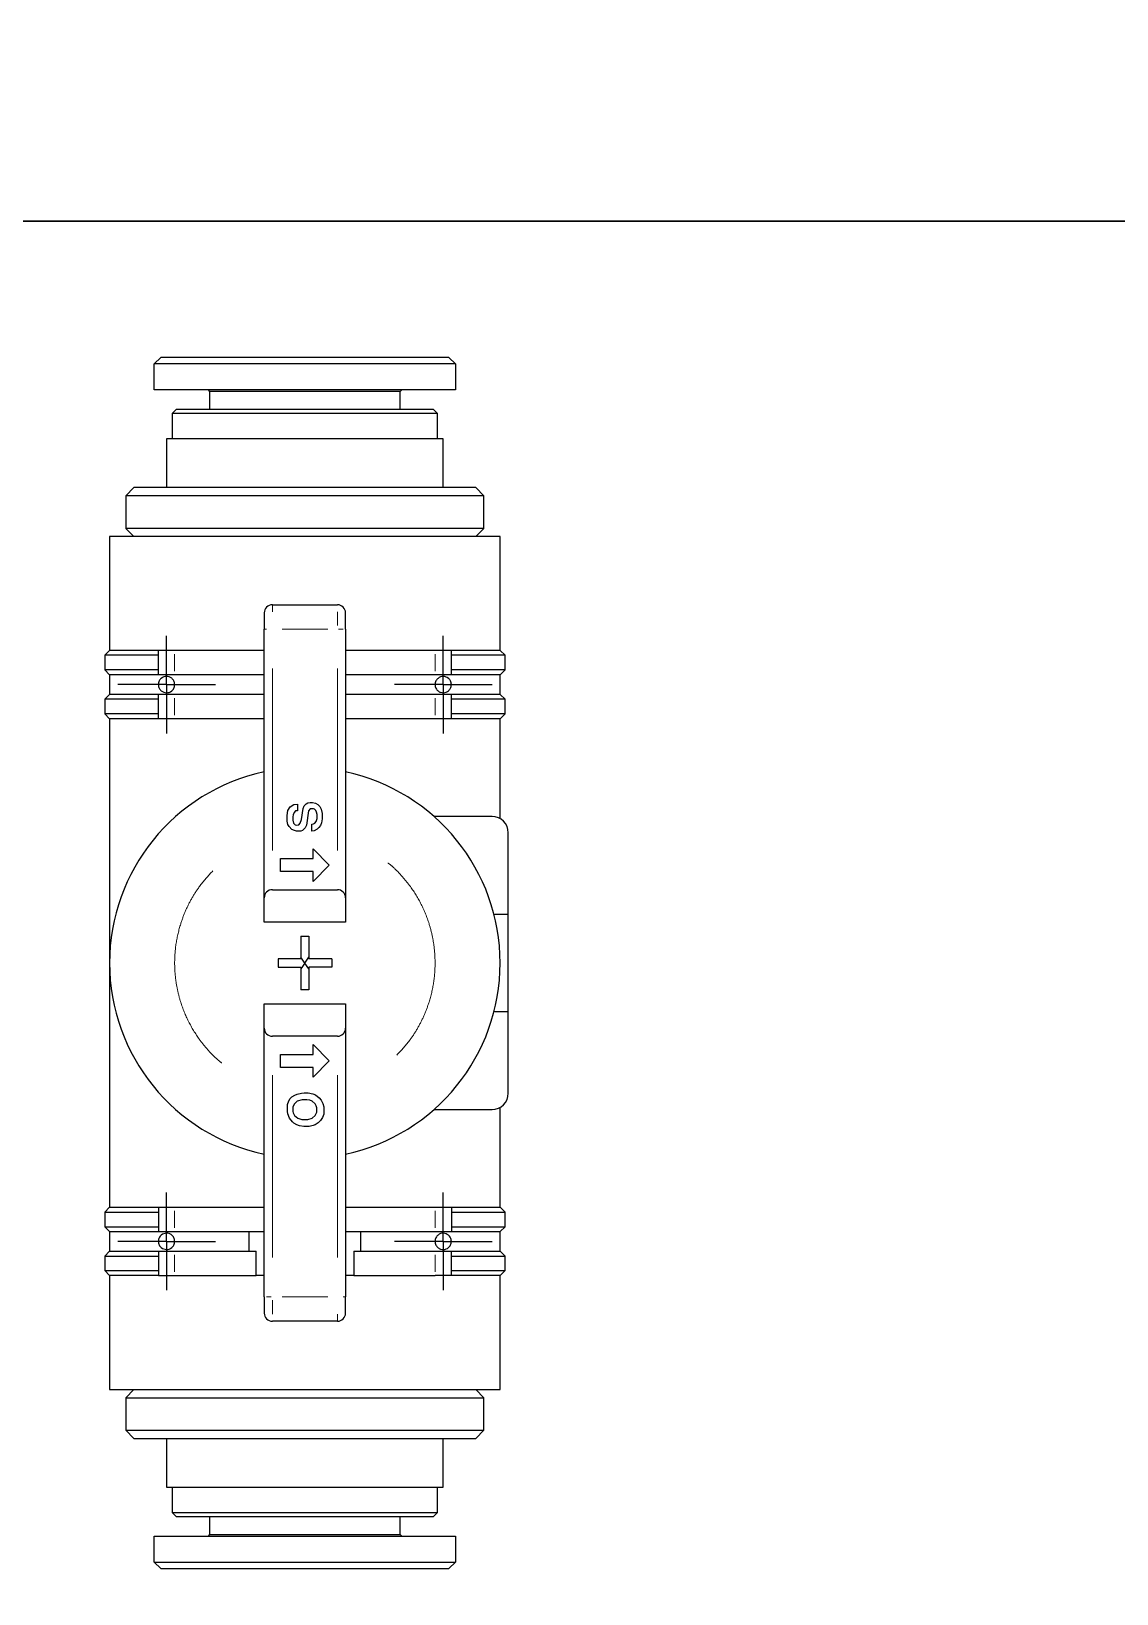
# Model space of a CAD drawing. Header units: millimetres. Extents: x 747 to 1883, y 1260 to 2217.
# Drawn here: x 843.03 to 855.26, y 1615.83 to 1633.42 of the extents above; entities that cross this region are included whole.
import ezdxf

# ---------------------------------------------------------------- set-up
doc = ezdxf.new("R2010")
doc.units = ezdxf.units.MM
doc.linetypes.add('PHANTOM', pattern=[12.7, 6.35, -1.27, 1.27, -1.27, 1.27, -1.27])
doc.layers.add('FORMAT', color=7, linetype='Continuous')

# ---------------------------------------------------------------- blocks, each defined once
blk = doc.blocks.new('SW_CENTERMARKSYMBOL_0')
at = {"layer": 'FORMAT', "color": 0}
for p, q in [((0, 2.5), (0, 3)), ((0, 0), (0, 2.5)), ((-2.5, 0), (-3, 0)), ((0, 0), (-2.5, 0)), ((0, 0), (0, -2.5)), ((0, 0), (2.5, 0)), ((2.5, 0), (3, 0)), ((0, -2.5), (0, -3))]:
    blk.add_line(p, q, dxfattribs=at)
blk = doc.blocks.new('SW_CENTERMARKSYMBOL_1')
at = {"layer": 'FORMAT', "color": 0}
for p, q in [((0, 2.5), (0, 3)), ((0, 0), (0, 2.5)), ((-2.5, 0), (-3, 0)), ((0, 0), (-2.5, 0)), ((0, 0), (0, -2.5)), ((0, 0), (2.5, 0)), ((2.5, 0), (3, 0)), ((0, -2.5), (0, -3))]:
    blk.add_line(p, q, dxfattribs=at)
blk = doc.blocks.new('SW_CENTERMARKSYMBOL_2')
at = {"layer": 'FORMAT', "color": 0}
for p, q in [((0, 2.5), (0, 3)), ((0, 0), (0, 2.5)), ((-2.5, 0), (-3, 0)), ((0, 0), (-2.5, 0)), ((0, 0), (0, -2.5)), ((0, 0), (2.5, 0)), ((2.5, 0), (3, 0)), ((0, -2.5), (0, -3))]:
    blk.add_line(p, q, dxfattribs=at)
blk = doc.blocks.new('SW_CENTERMARKSYMBOL_3')
at = {"layer": 'FORMAT', "color": 0}
for p, q in [((0, 2.5), (0, 3)), ((0, 0), (0, 2.5)), ((-2.5, 0), (-3, 0)), ((0, 0), (-2.5, 0)), ((0, 0), (0, -2.5)), ((0, 0), (2.5, 0)), ((2.5, 0), (3, 0)), ((0, -2.5), (0, -3))]:
    blk.add_line(p, q, dxfattribs=at)

msp = doc.modelspace()

# ---------------------------------------------------------------- linework, layer by layer
at = {"color": 7, "linetype": 'Continuous', "lineweight": 25}
for p, q in [((844.492, 1629.751), (844.418, 1629.677)), ((844.419, 1629.384), (844.419, 1629.677)), ((847.81, 1629.677), (847.736, 1629.751)), ((847.809, 1629.677), (847.809, 1629.384)), ((845.024, 1629.384), (845.042, 1629.366)), ((845.042, 1629.366), (845.042, 1629.164)), ((847.186, 1629.366), (845.042, 1629.366)), ((847.186, 1629.366), (847.205, 1629.384)), ((847.186, 1629.164), (847.186, 1629.366)), ((844.666, 1629.164), (844.621, 1629.118)), ((844.621, 1629.118), (844.621, 1628.834)), ((847.608, 1629.118), (844.621, 1629.118)), ((847.562, 1629.164), (844.666, 1629.164)), ((847.608, 1629.118), (847.562, 1629.164)), ((847.608, 1628.834), (847.608, 1629.118)), ((844.557, 1628.834), (844.557, 1628.285)), ((847.672, 1628.834), (844.557, 1628.834)), ((847.672, 1628.285), (847.672, 1628.834)), ((844.19, 1628.285), (844.098, 1628.193)), ((848.038, 1628.285), (844.19, 1628.285)), ((848.13, 1628.193), (848.038, 1628.285)), ((844.098, 1628.193), (844.098, 1627.826)), ((848.13, 1628.193), (844.098, 1628.193)), ((848.13, 1627.826), (848.13, 1628.193)), ((843.915, 1627.735), (843.915, 1626.452)), ((846.114, 1627.735), (843.915, 1627.735)), ((844.098, 1627.826), (844.19, 1627.735)), ((848.13, 1627.826), (844.098, 1627.826)), ((848.313, 1627.735), (846.114, 1627.735)), ((848.038, 1627.735), (848.13, 1627.826)), ((848.313, 1626.452), (848.313, 1627.735)), ((845.748, 1626.965), (846.481, 1626.965)), ((845.656, 1623.667), (845.656, 1626.69)), ((846.572, 1626.69), (846.572, 1623.667)), ((843.915, 1626.452), (843.86, 1626.397)), ((844.465, 1626.452), (843.915, 1626.452)), ((844.465, 1626.177), (844.465, 1626.452)), ((844.648, 1626.452), (844.465, 1626.452)), ((845.656, 1626.452), (844.648, 1626.452)), ((847.58, 1626.452), (846.572, 1626.452)), ((847.764, 1626.452), (847.58, 1626.452)), ((847.764, 1626.177), (847.764, 1626.452)), ((848.313, 1626.452), (847.764, 1626.452)), ((848.368, 1626.397), (848.313, 1626.452)), ((843.86, 1626.397), (843.86, 1626.232)), ((844.465, 1626.397), (843.86, 1626.397)), ((848.368, 1626.397), (847.764, 1626.397)), ((848.368, 1626.232), (848.368, 1626.397)), ((843.86, 1626.232), (843.915, 1626.177)), ((844.465, 1626.232), (843.86, 1626.232)), ((843.915, 1626.177), (843.915, 1625.957)), ((844.465, 1626.177), (843.915, 1626.177)), ((844.648, 1626.177), (844.465, 1626.177)), ((845.656, 1626.177), (844.648, 1626.177)), ((847.58, 1626.177), (846.572, 1626.177)), ((847.764, 1626.177), (847.58, 1626.177)), ((848.368, 1626.232), (847.764, 1626.232)), ((848.313, 1626.177), (847.764, 1626.177)), ((848.313, 1626.177), (848.368, 1626.232)), ((848.313, 1625.957), (848.313, 1626.177)), ((843.915, 1625.957), (843.86, 1625.902)), ((844.465, 1625.957), (843.915, 1625.957)), ((844.465, 1625.682), (844.465, 1625.957)), ((844.648, 1625.957), (844.465, 1625.957)), ((845.656, 1625.957), (844.648, 1625.957)), ((847.58, 1625.957), (846.572, 1625.957)), ((847.764, 1625.957), (847.58, 1625.957)), ((847.764, 1625.682), (847.764, 1625.957)), ((848.313, 1625.957), (847.764, 1625.957)), ((848.368, 1625.902), (848.313, 1625.957)), ((843.86, 1625.902), (843.86, 1625.737)), ((844.465, 1625.902), (843.86, 1625.902)), ((848.368, 1625.902), (847.764, 1625.902)), ((848.368, 1625.737), (848.368, 1625.902)), ((843.86, 1625.737), (843.915, 1625.682)), ((844.465, 1625.737), (843.86, 1625.737)), ((843.915, 1625.682), (843.915, 1622.933)), ((844.465, 1625.682), (843.915, 1625.682)), ((844.648, 1625.682), (844.465, 1625.682)), ((845.656, 1625.682), (844.648, 1625.682)), ((847.58, 1625.682), (846.572, 1625.682)), ((847.764, 1625.682), (847.58, 1625.682)), ((848.368, 1625.737), (847.764, 1625.737)), ((848.313, 1625.682), (847.764, 1625.682)), ((848.313, 1625.682), (848.368, 1625.737)), ((848.313, 1624.558), (848.313, 1625.682)), ((845.924, 1624.649), (845.949, 1624.693)), ((845.949, 1624.693), (845.991, 1624.716)), ((845.991, 1624.716), (846.031, 1624.722)), ((846.031, 1624.722), (846.031, 1624.648)), ((846.094, 1624.674), (846.106, 1624.704)), ((846.106, 1624.704), (846.129, 1624.725)), ((846.129, 1624.725), (846.149, 1624.736)), ((846.149, 1624.736), (846.172, 1624.739)), ((846.172, 1624.739), (846.202, 1624.739)), ((846.202, 1624.739), (846.234, 1624.732)), ((846.234, 1624.732), (846.262, 1624.716)), ((846.262, 1624.716), (846.283, 1624.695)), ((846.283, 1624.695), (846.297, 1624.665)), ((845.916, 1624.595), (845.924, 1624.649)), ((845.916, 1624.529), (845.916, 1624.595)), ((845.924, 1624.492), (845.916, 1624.529)), ((845.982, 1624.602), (845.978, 1624.579)), ((845.978, 1624.579), (845.978, 1624.543)), ((845.978, 1624.543), (845.987, 1624.507)), ((845.993, 1624.629), (845.982, 1624.602)), ((845.987, 1624.507), (846.006, 1624.489)), ((846.01, 1624.645), (845.993, 1624.629)), ((846.031, 1624.648), (846.01, 1624.645)), ((846.046, 1624.489), (846.062, 1624.508)), ((846.062, 1624.508), (846.075, 1624.547)), ((846.075, 1624.547), (846.094, 1624.674)), ((846.155, 1624.646), (846.131, 1624.485)), ((846.174, 1624.668), (846.155, 1624.646)), ((846.19, 1624.67), (846.174, 1624.668)), ((846.211, 1624.669), (846.19, 1624.67)), ((846.222, 1624.664), (846.211, 1624.669)), ((846.211, 1624.5), (846.225, 1624.508)), ((846.236, 1624.65), (846.222, 1624.664)), ((846.225, 1624.508), (846.241, 1624.527)), ((846.245, 1624.631), (846.236, 1624.65)), ((846.241, 1624.527), (846.252, 1624.559)), ((846.252, 1624.604), (846.245, 1624.631)), ((846.252, 1624.559), (846.252, 1624.604)), ((846.302, 1624.51), (846.29, 1624.482)), ((846.297, 1624.665), (846.309, 1624.618)), ((846.309, 1624.556), (846.302, 1624.51)), ((846.309, 1624.618), (846.309, 1624.556)), ((848.222, 1624.583), (847.569, 1624.583)), ((845.936, 1624.47), (845.924, 1624.492)), ((845.967, 1624.436), (845.936, 1624.47)), ((845.998, 1624.423), (845.967, 1624.436)), ((846.021, 1624.417), (845.998, 1624.423)), ((846.006, 1624.489), (846.02, 1624.486)), ((846.02, 1624.486), (846.046, 1624.489)), ((846.07, 1624.417), (846.021, 1624.417)), ((846.088, 1624.424), (846.07, 1624.417)), ((846.118, 1624.453), (846.088, 1624.424)), ((846.131, 1624.485), (846.118, 1624.453)), ((846.191, 1624.497), (846.211, 1624.5)), ((846.191, 1624.418), (846.191, 1624.497)), ((846.218, 1624.422), (846.191, 1624.418)), ((846.251, 1624.44), (846.218, 1624.422)), ((846.27, 1624.458), (846.251, 1624.44)), ((846.29, 1624.482), (846.27, 1624.458)), ((848.405, 1623.483), (848.405, 1624.4)), ((846.206, 1624.109), (846.206, 1624.218)), ((846.206, 1624.218), (846.389, 1624.035)), ((845.839, 1624.109), (846.206, 1624.109)), ((845.839, 1623.962), (845.839, 1624.109)), ((846.389, 1624.035), (846.206, 1623.852)), ((846.206, 1623.962), (845.839, 1623.962)), ((846.206, 1623.852), (846.206, 1623.962)), ((845.656, 1623.392), (845.656, 1623.667)), ((845.748, 1623.758), (846.481, 1623.758)), ((846.572, 1623.667), (846.572, 1623.392)), ((848.243, 1623.483), (848.405, 1623.483)), ((848.405, 1622.384), (848.405, 1623.483)), ((846.572, 1623.392), (845.656, 1623.392)), ((846.068, 1623.236), (846.114, 1623.236)), ((846.068, 1623.236), (846.068, 1622.98)), ((846.114, 1623.236), (846.16, 1623.236)), ((846.16, 1623.236), (846.16, 1622.98)), ((843.915, 1622.933), (843.915, 1620.185)), ((846.068, 1622.98), (845.812, 1622.98)), ((845.812, 1622.98), (845.812, 1622.887)), ((846.114, 1622.933), (846.068, 1622.999)), ((846.114, 1622.933), (846.068, 1622.868)), ((846.114, 1622.933), (846.16, 1622.999)), ((846.16, 1622.868), (846.114, 1622.933)), ((846.417, 1622.98), (846.16, 1622.98)), ((846.417, 1622.98), (846.417, 1622.887)), ((845.812, 1622.887), (846.068, 1622.887)), ((846.068, 1622.887), (846.068, 1622.631)), ((846.16, 1622.887), (846.16, 1622.631)), ((846.417, 1622.887), (846.16, 1622.887)), ((846.114, 1622.631), (846.068, 1622.631)), ((846.16, 1622.631), (846.114, 1622.631)), ((845.656, 1622.2), (845.656, 1622.475)), ((845.656, 1622.475), (846.572, 1622.475)), ((846.572, 1622.475), (846.572, 1622.2)), ((848.405, 1622.384), (848.243, 1622.384)), ((848.405, 1621.467), (848.405, 1622.384)), ((845.656, 1619.177), (845.656, 1622.2)), ((846.481, 1622.109), (845.748, 1622.109)), ((846.572, 1622.2), (846.572, 1619.177)), ((845.839, 1621.905), (846.206, 1621.905)), ((845.839, 1621.758), (845.839, 1621.905)), ((846.206, 1621.905), (846.206, 1622.015)), ((846.206, 1622.015), (846.389, 1621.832)), ((846.206, 1621.758), (845.839, 1621.758)), ((846.389, 1621.832), (846.206, 1621.649)), ((846.206, 1621.649), (846.206, 1621.758)), ((845.92, 1621.341), (845.934, 1621.383)), ((845.92, 1621.263), (845.92, 1621.341)), ((845.934, 1621.383), (845.95, 1621.407)), ((845.95, 1621.407), (845.968, 1621.425)), ((845.968, 1621.425), (846.002, 1621.446)), ((845.993, 1621.343), (845.98, 1621.309)), ((846.029, 1621.378), (845.993, 1621.343)), ((846.002, 1621.446), (846.028, 1621.457)), ((846.028, 1621.457), (846.077, 1621.468)), ((846.082, 1621.394), (846.029, 1621.378)), ((846.077, 1621.468), (846.107, 1621.471)), ((846.137, 1621.394), (846.082, 1621.394)), ((846.107, 1621.471), (846.152, 1621.471)), ((846.17, 1621.389), (846.137, 1621.394)), ((846.152, 1621.471), (846.203, 1621.462)), ((846.196, 1621.379), (846.17, 1621.389)), ((846.231, 1621.349), (846.196, 1621.379)), ((846.203, 1621.462), (846.234, 1621.448)), ((846.243, 1621.326), (846.231, 1621.349)), ((846.234, 1621.448), (846.274, 1621.416)), ((846.274, 1621.416), (846.296, 1621.389)), ((846.296, 1621.389), (846.316, 1621.353)), ((846.316, 1621.353), (846.327, 1621.313)), ((845.924, 1621.234), (845.92, 1621.263)), ((845.941, 1621.186), (845.924, 1621.234)), ((845.974, 1621.144), (845.941, 1621.186)), ((845.98, 1621.309), (845.98, 1621.261)), ((845.98, 1621.261), (845.984, 1621.245)), ((845.984, 1621.245), (845.998, 1621.218)), ((845.998, 1621.218), (846.034, 1621.187)), ((846.034, 1621.187), (846.079, 1621.173)), ((846.079, 1621.173), (846.149, 1621.173)), ((846.149, 1621.173), (846.196, 1621.187)), ((846.196, 1621.187), (846.232, 1621.218)), ((846.232, 1621.218), (846.248, 1621.254)), ((846.248, 1621.304), (846.243, 1621.326)), ((846.248, 1621.254), (846.248, 1621.304)), ((846.313, 1621.193), (846.292, 1621.16)), ((846.327, 1621.232), (846.313, 1621.193)), ((846.327, 1621.313), (846.327, 1621.232)), ((847.569, 1621.284), (848.222, 1621.284)), ((848.313, 1620.185), (848.313, 1621.309)), ((845.991, 1621.131), (845.974, 1621.144)), ((846.024, 1621.113), (845.991, 1621.131)), ((846.054, 1621.102), (846.024, 1621.113)), ((846.102, 1621.094), (846.054, 1621.102)), ((846.164, 1621.094), (846.102, 1621.094)), ((846.209, 1621.104), (846.164, 1621.094)), ((846.231, 1621.113), (846.209, 1621.104)), ((846.265, 1621.135), (846.231, 1621.113)), ((846.292, 1621.16), (846.265, 1621.135)), ((843.915, 1620.185), (843.86, 1620.13)), ((843.86, 1620.13), (843.86, 1619.965)), ((843.86, 1620.13), (844.465, 1620.13)), ((843.915, 1620.185), (844.465, 1620.185)), ((844.465, 1620.185), (844.465, 1619.91)), ((844.465, 1620.185), (844.648, 1620.185)), ((844.648, 1620.185), (845.656, 1620.185)), ((846.572, 1620.185), (847.58, 1620.185)), ((847.58, 1620.185), (847.764, 1620.185)), ((847.764, 1620.185), (847.764, 1619.91)), ((847.764, 1620.185), (848.313, 1620.185)), ((847.764, 1620.13), (848.368, 1620.13)), ((848.368, 1620.13), (848.313, 1620.185)), ((848.368, 1619.965), (848.368, 1620.13)), ((843.86, 1619.965), (843.915, 1619.91)), ((843.86, 1619.965), (844.465, 1619.965)), ((847.764, 1619.965), (848.368, 1619.965)), ((848.313, 1619.91), (848.368, 1619.965)), ((843.915, 1619.91), (843.915, 1619.69)), ((843.915, 1619.91), (844.465, 1619.91)), ((844.465, 1619.91), (844.648, 1619.91)), ((844.648, 1619.91), (845.656, 1619.91)), ((845.486, 1619.69), (845.486, 1619.91)), ((846.572, 1619.91), (847.58, 1619.91)), ((846.742, 1619.91), (846.742, 1619.69)), ((847.58, 1619.91), (847.764, 1619.91)), ((847.764, 1619.91), (848.313, 1619.91)), ((848.313, 1619.69), (848.313, 1619.91)), ((843.915, 1619.69), (843.86, 1619.635)), ((843.86, 1619.635), (843.86, 1619.47)), ((843.86, 1619.635), (844.465, 1619.635)), ((843.915, 1619.69), (844.465, 1619.69)), ((844.465, 1619.69), (844.465, 1619.415)), ((844.465, 1619.69), (844.648, 1619.69)), ((844.648, 1619.69), (845.564, 1619.69)), ((845.564, 1619.415), (845.564, 1619.69)), ((846.664, 1619.69), (847.58, 1619.69)), ((846.664, 1619.69), (846.664, 1619.415)), ((847.58, 1619.69), (847.764, 1619.69)), ((847.764, 1619.415), (847.764, 1619.69)), ((847.764, 1619.69), (848.313, 1619.69)), ((847.764, 1619.635), (848.368, 1619.635)), ((848.368, 1619.635), (848.313, 1619.69)), ((848.368, 1619.47), (848.368, 1619.635)), ((843.86, 1619.47), (843.915, 1619.415)), ((843.86, 1619.47), (844.465, 1619.47)), ((843.915, 1619.415), (843.915, 1618.132)), ((844.465, 1619.415), (843.915, 1619.415)), ((844.465, 1619.415), (844.648, 1619.415)), ((844.648, 1619.415), (845.564, 1619.415)), ((845.656, 1619.415), (845.564, 1619.415)), ((846.664, 1619.415), (846.572, 1619.415)), ((846.664, 1619.415), (847.58, 1619.415)), ((847.764, 1619.415), (847.58, 1619.415)), ((847.764, 1619.47), (848.368, 1619.47)), ((848.313, 1619.415), (847.764, 1619.415)), ((848.313, 1619.415), (848.368, 1619.47)), ((848.313, 1618.132), (848.313, 1619.415)), ((846.481, 1618.902), (845.748, 1618.902)), ((843.915, 1618.132), (846.114, 1618.132)), ((844.19, 1618.132), (844.098, 1618.04)), ((844.098, 1618.04), (844.098, 1617.674)), ((844.098, 1618.04), (846.114, 1618.04)), ((846.114, 1618.132), (848.313, 1618.132)), ((846.114, 1618.04), (848.13, 1618.04)), ((848.13, 1618.04), (848.038, 1618.132)), ((848.13, 1617.674), (848.13, 1618.04)), ((844.098, 1617.674), (844.19, 1617.582)), ((844.098, 1617.674), (848.13, 1617.674)), ((848.038, 1617.582), (848.13, 1617.674)), ((844.19, 1617.582), (848.038, 1617.582)), ((844.557, 1617.582), (844.557, 1617.033)), ((847.672, 1617.033), (847.672, 1617.582)), ((844.557, 1617.033), (847.672, 1617.033)), ((844.621, 1617.033), (844.621, 1616.749)), ((847.608, 1616.749), (847.608, 1617.033)), ((844.621, 1616.749), (844.666, 1616.703)), ((844.621, 1616.749), (847.608, 1616.749)), ((844.666, 1616.703), (846.114, 1616.703)), ((845.042, 1616.703), (845.042, 1616.501)), ((846.114, 1616.703), (847.562, 1616.703)), ((847.186, 1616.501), (847.186, 1616.703)), ((847.562, 1616.703), (847.608, 1616.749)), ((844.419, 1616.19), (844.419, 1616.483)), ((845.042, 1616.501), (845.024, 1616.483)), ((845.042, 1616.501), (847.186, 1616.501)), ((847.205, 1616.483), (847.186, 1616.501)), ((847.809, 1616.483), (847.809, 1616.19)), ((844.418, 1616.19), (844.492, 1616.116)), ((847.736, 1616.116), (847.81, 1616.19))]:
    msp.add_line(p, q, dxfattribs=at)
at = {"color": 8, "linetype": 'PHANTOM', "lineweight": 18}
for p, q in [((845.748, 1626.961), (845.748, 1626.885)), ((846.481, 1626.731), (846.481, 1626.885)), ((845.657, 1626.69), (845.683, 1626.69)), ((845.858, 1626.69), (846.371, 1626.69)), ((846.494, 1626.69), (846.546, 1626.69)), ((844.648, 1626.218), (844.648, 1626.411)), ((847.58, 1626.218), (847.58, 1626.411)), ((845.748, 1624.198), (845.748, 1626.25)), ((846.481, 1626.25), (846.481, 1624.198)), ((844.648, 1625.724), (844.648, 1625.916)), ((847.58, 1625.724), (847.58, 1625.916)), ((845.748, 1619.617), (845.748, 1621.669)), ((846.481, 1621.669), (846.481, 1619.617)), ((844.648, 1620.143), (844.648, 1619.951)), ((847.58, 1620.143), (847.58, 1619.951)), ((844.648, 1619.649), (844.648, 1619.456)), ((847.58, 1619.649), (847.58, 1619.456)), ((845.734, 1619.177), (845.683, 1619.177)), ((845.748, 1619.136), (845.748, 1618.982)), ((846.371, 1619.177), (845.858, 1619.177)), ((846.571, 1619.177), (846.546, 1619.177)), ((846.481, 1618.906), (846.481, 1618.982))]:
    msp.add_line(p, q, dxfattribs=at)
for points in [[(834.594, 1650.201), (867.481, 1650.201), (867.481, 1631.283), (834.594, 1631.283)], [(834.594, 1631.283), (867.481, 1631.283), (867.481, 1605.094), (834.594, 1605.094)]]:
    msp.add_lwpolyline(points, close=True)
at = {"color": 7, "linetype": 'Continuous', "lineweight": 25}
for centre, radius, start, end in [((845.748, 1626.874), 0.0916, 90, 180), ((846.481, 1626.874), 0.0916, 0, 90), ((846.114, 1622.933), 2.199, 102.0247, 257.9753), ((846.114, 1622.933), 2.199, 282.0247, 77.9753), ((848.222, 1624.4), 0.183, 0, 90), ((845.748, 1623.667), 0.0916, 90, 180), ((846.481, 1623.667), 0.0916, 0, 90), ((845.748, 1622.2), 0.0916, 180, 270), ((846.481, 1622.2), 0.0916, 270, 0), ((848.222, 1621.467), 0.183, 270, 0), ((845.748, 1618.993), 0.0916, 180, 270), ((846.481, 1618.993), 0.0916, 270, 0)]:
    msp.add_arc(centre, radius, start, end, dxfattribs=at)
for points, knots in [([(847.809, 1629.677), (847.809, 1629.677), (847.797, 1629.677), (847.746, 1629.677), (847.709, 1629.677), (847.613, 1629.677), (847.555, 1629.677), (847.421, 1629.677), (847.346, 1629.677), (847.184, 1629.677), (847.097, 1629.677), (846.915, 1629.677), (846.819, 1629.677), (846.623, 1629.677), (846.524, 1629.677), (846.32, 1629.677), (846.216, 1629.677), (846.01, 1629.677), (845.908, 1629.677), (845.704, 1629.677), (845.603, 1629.677), (845.406, 1629.677), (845.31, 1629.677), (845.128, 1629.677), (845.04, 1629.677), (844.879, 1629.677), (844.805, 1629.677), (844.707, 1629.677), (844.676, 1629.677), (844.618, 1629.677), (844.591, 1629.677), (844.52, 1629.677), (844.482, 1629.677), (844.445, 1629.677), (844.435, 1629.677), (844.422, 1629.677), (844.419, 1629.677), (844.419, 1629.677)], [0, 0, 0, 0, 0.0625, 0.0625, 0.125, 0.125, 0.1875, 0.1875, 0.25, 0.25, 0.3125, 0.3125, 0.375, 0.375, 0.4375, 0.4375, 0.5, 0.5, 0.5625, 0.5625, 0.625, 0.625, 0.6875, 0.6875, 0.75, 0.75, 0.8125, 0.8125, 0.84375, 0.84375, 0.875, 0.875, 0.9375, 0.9375, 0.96875, 0.96875, 1, 1, 1, 1]), ([(847.736, 1629.751), (847.735, 1629.751), (847.734, 1629.751), (847.727, 1629.751), (847.72, 1629.751), (847.71, 1629.751), (847.694, 1629.751), (847.674, 1629.751), (847.649, 1629.751), (847.629, 1629.751), (847.606, 1629.751), (847.574, 1629.751), (847.538, 1629.751), (847.498, 1629.751), (847.457, 1629.751), (847.412, 1629.751), (847.364, 1629.751), (847.315, 1629.751), (847.263, 1629.751), (847.209, 1629.751), (847.153, 1629.751), (847.095, 1629.751), (847.021, 1629.751), (846.959, 1629.751), (846.897, 1629.751), (846.833, 1629.751), (846.768, 1629.751), (846.686, 1629.751), (846.619, 1629.751), (846.534, 1629.751), (846.465, 1629.751), (846.379, 1629.751), (846.31, 1629.751), (846.223, 1629.751), (846.153, 1629.751), (846.065, 1629.751), (845.996, 1629.751), (845.908, 1629.751), (845.839, 1629.751), (845.77, 1629.751), (845.702, 1629.751), (845.634, 1629.751), (845.55, 1629.751), (845.484, 1629.751), (845.418, 1629.751), (845.354, 1629.751), (845.291, 1629.751), (845.214, 1629.751), (845.154, 1629.751), (845.096, 1629.751), (845.053, 1629.751), (844.998, 1629.751), (844.945, 1629.751), (844.894, 1629.751), (844.845, 1629.751), (844.799, 1629.751), (844.755, 1629.751), (844.724, 1629.751), (844.695, 1629.751), (844.658, 1629.751), (844.625, 1629.751), (844.596, 1629.751), (844.569, 1629.751), (844.541, 1629.751), (844.515, 1629.751), (844.499, 1629.751), (844.492, 1629.751), (844.493, 1629.751), (844.493, 1629.751)], [0, 0, 0, 0, 0.019995, 0.031053, 0.042111, 0.053169, 0.064228, 0.086359, 0.097417, 0.108475, 0.119533, 0.130591, 0.15272, 0.163777, 0.174835, 0.196962, 0.208019, 0.219076, 0.241201, 0.252258, 0.263316, 0.285439, 0.296496, 0.318618, 0.329675, 0.340732, 0.362853, 0.37391, 0.396031, 0.407087, 0.429208, 0.440264, 0.462384, 0.473441, 0.495561, 0.506618, 0.528738, 0.539794, 0.561914, 0.572971, 0.584028, 0.606148, 0.617205, 0.639326, 0.650383, 0.661439, 0.683561, 0.694618, 0.71674, 0.727798, 0.738855, 0.749912, 0.772036, 0.783093, 0.794151, 0.816277, 0.827334, 0.838392, 0.849449, 0.860507, 0.882636, 0.893694, 0.904752, 0.926883, 0.949014, 0.971147, 0.993279, 1, 1, 1, 1]), ([(847.809, 1629.384), (847.809, 1629.384), (847.8, 1629.384), (847.762, 1629.384), (847.732, 1629.384), (847.649, 1629.384), (847.596, 1629.384), (847.47, 1629.384), (847.396, 1629.384), (847.23, 1629.384), (847.139, 1629.384), (846.945, 1629.384), (846.843, 1629.384), (846.634, 1629.384), (846.528, 1629.384), (846.318, 1629.384), (846.214, 1629.384), (846.014, 1629.384), (845.911, 1629.384), (845.701, 1629.384), (845.595, 1629.384), (845.386, 1629.384), (845.284, 1629.384), (845.09, 1629.384), (844.998, 1629.384), (844.833, 1629.384), (844.759, 1629.384), (844.632, 1629.384), (844.579, 1629.384), (844.497, 1629.384), (844.467, 1629.384), (844.428, 1629.384), (844.419, 1629.384), (844.419, 1629.384)], [0, 0, 0, 0, 0.0625, 0.0625, 0.125, 0.125, 0.1875, 0.1875, 0.25, 0.25, 0.3125, 0.3125, 0.375, 0.375, 0.4375, 0.4375, 0.5, 0.5, 0.5625, 0.5625, 0.625, 0.625, 0.6875, 0.6875, 0.75, 0.75, 0.8125, 0.8125, 0.875, 0.875, 0.9375, 0.9375, 1, 1, 1, 1]), ([(844.648, 1626.067), (844.648, 1626.052), (844.644, 1626.038), (844.632, 1626.014), (844.624, 1626.004), (844.596, 1625.981), (844.575, 1625.975), (844.534, 1625.976), (844.514, 1625.983), (844.488, 1626.005), (844.48, 1626.015), (844.469, 1626.038), (844.465, 1626.052), (844.465, 1626.082), (844.469, 1626.096), (844.48, 1626.12), (844.488, 1626.129), (844.514, 1626.151), (844.534, 1626.158), (844.565, 1626.159), (844.575, 1626.158), (844.595, 1626.151), (844.605, 1626.146), (844.624, 1626.131), (844.632, 1626.121), (844.644, 1626.097), (844.648, 1626.082), (844.648, 1626.067)], [0, 0, 0, 0, 0.0625, 0.0625, 0.125, 0.125, 0.25, 0.25, 0.375, 0.375, 0.4375, 0.4375, 0.5, 0.5, 0.5625, 0.5625, 0.625, 0.625, 0.75, 0.75, 0.8125, 0.8125, 0.875, 0.875, 0.9375, 0.9375, 1, 1, 1, 1]), ([(847.764, 1626.067), (847.764, 1626.052), (847.76, 1626.038), (847.748, 1626.015), (847.74, 1626.005), (847.715, 1625.983), (847.695, 1625.976), (847.664, 1625.975), (847.653, 1625.977), (847.633, 1625.984), (847.623, 1625.989), (847.605, 1626.004), (847.596, 1626.014), (847.584, 1626.038), (847.58, 1626.052), (847.58, 1626.082), (847.584, 1626.096), (847.596, 1626.121), (847.605, 1626.13), (847.632, 1626.153), (847.653, 1626.159), (847.694, 1626.158), (847.715, 1626.151), (847.74, 1626.129), (847.748, 1626.12), (847.76, 1626.096), (847.764, 1626.082), (847.764, 1626.067)], [0, 0, 0, 0, 0.0625, 0.0625, 0.125, 0.125, 0.25, 0.25, 0.3125, 0.3125, 0.375, 0.375, 0.4375, 0.4375, 0.5, 0.5, 0.5625, 0.5625, 0.625, 0.625, 0.75, 0.75, 0.875, 0.875, 0.9375, 0.9375, 1, 1, 1, 1]), ([(844.648, 1619.8), (844.648, 1619.785), (844.644, 1619.771), (844.632, 1619.746), (844.624, 1619.737), (844.596, 1619.714), (844.575, 1619.708), (844.534, 1619.709), (844.514, 1619.716), (844.488, 1619.738), (844.48, 1619.747), (844.469, 1619.771), (844.465, 1619.785), (844.465, 1619.815), (844.469, 1619.829), (844.48, 1619.852), (844.488, 1619.862), (844.514, 1619.884), (844.534, 1619.891), (844.565, 1619.892), (844.575, 1619.89), (844.595, 1619.883), (844.605, 1619.878), (844.624, 1619.863), (844.632, 1619.853), (844.644, 1619.829), (844.648, 1619.815), (844.648, 1619.8)], [0, 0, 0, 0, 0.0625, 0.0625, 0.125, 0.125, 0.25, 0.25, 0.375, 0.375, 0.4375, 0.4375, 0.5, 0.5, 0.5625, 0.5625, 0.625, 0.625, 0.75, 0.75, 0.8125, 0.8125, 0.875, 0.875, 0.9375, 0.9375, 1, 1, 1, 1]), ([(847.764, 1619.8), (847.764, 1619.785), (847.76, 1619.771), (847.748, 1619.747), (847.74, 1619.738), (847.715, 1619.716), (847.695, 1619.709), (847.664, 1619.708), (847.653, 1619.709), (847.633, 1619.716), (847.623, 1619.721), (847.605, 1619.736), (847.596, 1619.746), (847.584, 1619.77), (847.58, 1619.785), (847.58, 1619.815), (847.584, 1619.829), (847.596, 1619.853), (847.605, 1619.863), (847.632, 1619.886), (847.653, 1619.892), (847.694, 1619.891), (847.715, 1619.884), (847.74, 1619.862), (847.748, 1619.852), (847.76, 1619.829), (847.764, 1619.815), (847.764, 1619.8)], [0, 0, 0, 0, 0.0625, 0.0625, 0.125, 0.125, 0.25, 0.25, 0.3125, 0.3125, 0.375, 0.375, 0.4375, 0.4375, 0.5, 0.5, 0.5625, 0.5625, 0.625, 0.625, 0.75, 0.75, 0.875, 0.875, 0.9375, 0.9375, 1, 1, 1, 1]), ([(845.656, 1619.177), (845.656, 1619.128), (845.656, 1619.081), (845.656, 1619.013), (845.656, 1618.993), (845.656, 1618.993)], [0, 0, 0, 0, 0.5, 0.5, 1, 1, 1, 1]), ([(844.419, 1616.483), (844.419, 1616.483), (844.428, 1616.483), (844.467, 1616.483), (844.497, 1616.483), (844.579, 1616.483), (844.632, 1616.483), (844.759, 1616.483), (844.833, 1616.483), (844.998, 1616.483), (845.09, 1616.483), (845.284, 1616.483), (845.386, 1616.483), (845.595, 1616.483), (845.701, 1616.483), (845.911, 1616.483), (846.014, 1616.483), (846.214, 1616.483), (846.318, 1616.483), (846.528, 1616.483), (846.634, 1616.483), (846.843, 1616.483), (846.945, 1616.483), (847.139, 1616.483), (847.23, 1616.483), (847.396, 1616.483), (847.47, 1616.483), (847.596, 1616.483), (847.649, 1616.483), (847.732, 1616.483), (847.762, 1616.483), (847.8, 1616.483), (847.809, 1616.483), (847.809, 1616.483)], [0, 0, 0, 0, 0.0625, 0.0625, 0.125, 0.125, 0.1875, 0.1875, 0.25, 0.25, 0.3125, 0.3125, 0.375, 0.375, 0.4375, 0.4375, 0.5, 0.5, 0.5625, 0.5625, 0.625, 0.625, 0.6875, 0.6875, 0.75, 0.75, 0.8125, 0.8125, 0.875, 0.875, 0.9375, 0.9375, 1, 1, 1, 1]), ([(844.419, 1616.19), (844.419, 1616.19), (844.432, 1616.19), (844.482, 1616.19), (844.52, 1616.19), (844.615, 1616.19), (844.674, 1616.19), (844.807, 1616.19), (844.882, 1616.19), (845.045, 1616.19), (845.131, 1616.19), (845.314, 1616.19), (845.41, 1616.19), (845.605, 1616.19), (845.705, 1616.19), (845.908, 1616.19), (846.013, 1616.19), (846.218, 1616.19), (846.321, 1616.19), (846.524, 1616.19), (846.626, 1616.19), (846.822, 1616.19), (846.918, 1616.19), (847.101, 1616.19), (847.188, 1616.19), (847.35, 1616.19), (847.423, 1616.19), (847.522, 1616.19), (847.553, 1616.19), (847.61, 1616.19), (847.637, 1616.19), (847.709, 1616.19), (847.746, 1616.19), (847.784, 1616.19), (847.793, 1616.19), (847.806, 1616.19), (847.809, 1616.19), (847.809, 1616.19)], [0, 0, 0, 0, 0.0625, 0.0625, 0.125, 0.125, 0.1875, 0.1875, 0.25, 0.25, 0.3125, 0.3125, 0.375, 0.375, 0.4375, 0.4375, 0.5, 0.5, 0.5625, 0.5625, 0.625, 0.625, 0.6875, 0.6875, 0.75, 0.75, 0.8125, 0.8125, 0.84375, 0.84375, 0.875, 0.875, 0.9375, 0.9375, 0.96875, 0.96875, 1, 1, 1, 1]), ([(844.493, 1616.116), (844.493, 1616.116), (844.494, 1616.116), (844.501, 1616.116), (844.509, 1616.116), (844.518, 1616.116), (844.534, 1616.116), (844.555, 1616.116), (844.579, 1616.116), (844.6, 1616.116), (844.622, 1616.116), (844.655, 1616.116), (844.691, 1616.116), (844.73, 1616.116), (844.772, 1616.116), (844.817, 1616.116), (844.864, 1616.116), (844.914, 1616.116), (844.966, 1616.116), (845.02, 1616.116), (845.076, 1616.116), (845.133, 1616.116), (845.208, 1616.116), (845.269, 1616.116), (845.332, 1616.116), (845.395, 1616.116), (845.46, 1616.116), (845.543, 1616.116), (845.61, 1616.116), (845.695, 1616.116), (845.763, 1616.116), (845.849, 1616.116), (845.919, 1616.116), (846.006, 1616.116), (846.076, 1616.116), (846.163, 1616.116), (846.233, 1616.116), (846.32, 1616.116), (846.389, 1616.116), (846.458, 1616.116), (846.527, 1616.116), (846.595, 1616.116), (846.679, 1616.116), (846.745, 1616.116), (846.81, 1616.116), (846.874, 1616.116), (846.937, 1616.116), (847.014, 1616.116), (847.074, 1616.116), (847.132, 1616.116), (847.175, 1616.116), (847.23, 1616.116), (847.284, 1616.116), (847.335, 1616.116), (847.384, 1616.116), (847.43, 1616.116), (847.473, 1616.116), (847.504, 1616.116), (847.533, 1616.116), (847.57, 1616.116), (847.603, 1616.116), (847.633, 1616.116), (847.659, 1616.116), (847.688, 1616.116), (847.713, 1616.116), (847.729, 1616.116), (847.737, 1616.116), (847.735, 1616.116), (847.735, 1616.116)], [0, 0, 0, 0, 0.019995, 0.031053, 0.042111, 0.053169, 0.064228, 0.086359, 0.097417, 0.108475, 0.119533, 0.130591, 0.15272, 0.163777, 0.174835, 0.196962, 0.208019, 0.219076, 0.241201, 0.252258, 0.263316, 0.285439, 0.296496, 0.318618, 0.329675, 0.340732, 0.362853, 0.37391, 0.396031, 0.407087, 0.429208, 0.440264, 0.462384, 0.473441, 0.495561, 0.506618, 0.528738, 0.539794, 0.561914, 0.572971, 0.584028, 0.606148, 0.617205, 0.639326, 0.650383, 0.661439, 0.683561, 0.694618, 0.71674, 0.727798, 0.738855, 0.749912, 0.772036, 0.783093, 0.794151, 0.816277, 0.827334, 0.838392, 0.849449, 0.860507, 0.882636, 0.893694, 0.904752, 0.926883, 0.949014, 0.971147, 0.993279, 1, 1, 1, 1])]:
    msp.add_open_spline(points, degree=3, knots=knots, dxfattribs=at)
for points in [[(845.656, 1626.874), (845.656, 1626.874), (845.656, 1626.791), (845.656, 1626.69)], [(846.572, 1626.69), (846.572, 1626.791), (846.572, 1626.874), (846.572, 1626.874)], [(846.572, 1618.993), (846.572, 1618.993), (846.572, 1619.076), (846.572, 1619.177)]]:
    msp.add_open_spline(points, degree=3, dxfattribs=at)
at = {"color": 8, "linetype": 'PHANTOM', "lineweight": 18}
for points in [[(847.051, 1624.059), (847.065, 1624.048), (847.12, 1624.005), (847.205, 1623.916), (847.321, 1623.775), (847.43, 1623.595), (847.508, 1623.403), (847.553, 1623.23), (847.575, 1623.083), (847.584, 1622.909), (847.569, 1622.71), (847.523, 1622.513), (847.46, 1622.345), (847.389, 1622.204), (847.291, 1622.05), (847.202, 1621.953), (847.149, 1621.895)], [(845.178, 1621.808), (845.164, 1621.819), (845.109, 1621.862), (845.023, 1621.951), (844.908, 1622.092), (844.799, 1622.272), (844.721, 1622.464), (844.676, 1622.637), (844.653, 1622.784), (844.644, 1622.958), (844.659, 1623.157), (844.706, 1623.354), (844.768, 1623.522), (844.839, 1623.663), (844.938, 1623.817), (845.026, 1623.914), (845.079, 1623.972)]]:
    msp.add_open_spline(points, degree=3, knots=[0, 0, 0, 0, 0.022059, 0.08615, 0.150595, 0.247066, 0.343497, 0.404807, 0.465779, 0.527054, 0.618802, 0.710511, 0.774992, 0.839083, 0.903529, 1, 1, 1, 1], dxfattribs=at)

# ---------------------------------------------------------------- block references
at = {"layer": 'FORMAT', "xscale": 0.1832580834345294, "yscale": 0.1832580834345294, "zscale": 0.1832580834345294}
for name, p in [('SW_CENTERMARKSYMBOL_0', (844.557, 1626.067)), ('SW_CENTERMARKSYMBOL_1', (847.672, 1626.067)), ('SW_CENTERMARKSYMBOL_3', (844.557, 1619.8)), ('SW_CENTERMARKSYMBOL_2', (847.672, 1619.8))]:
    msp.add_blockref(name, p, dxfattribs=at)

doc.saveas('drawing.dxf')
